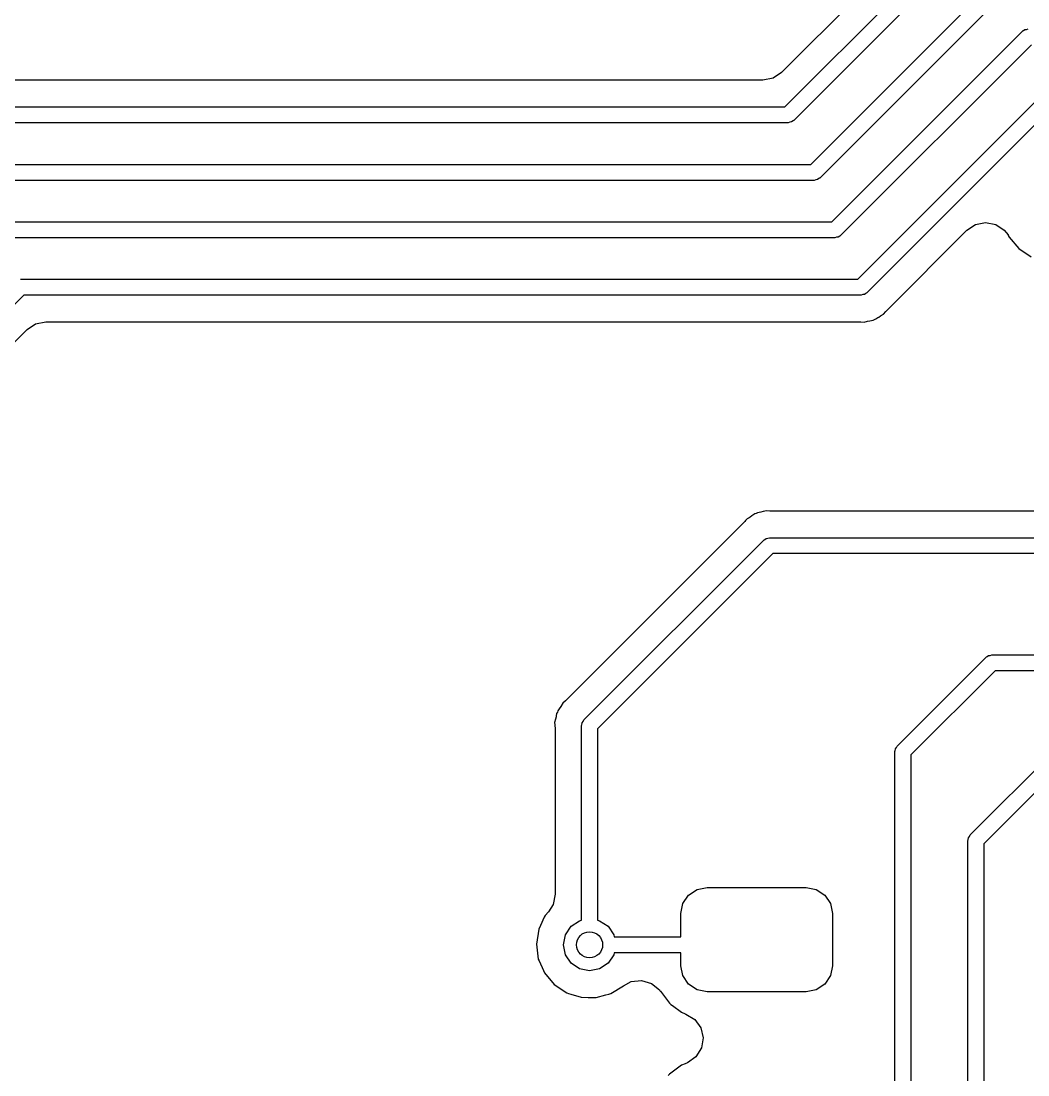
# Model space of a CAD drawing. Extents: x 0.99 to 4.24, y -7.27 to -4.02.
# Drawn here: x 1.8368 to 2.2165, y -5.6633 to -5.2657 of the extents above; entities that cross this region are included whole.
import ezdxf

# ---------------------------------------------------------------- set-up
doc = ezdxf.new("R2010")
doc.units = 0
doc.header["$MEASUREMENT"] = 0
doc.layers.add('BLACK', color=7, linetype='CONTINUOUS')

msp = doc.modelspace()

# ---------------------------------------------------------------- linework, layer by layer
at = {"layer": 'BLACK', "linetype": 'CONTINUOUS'}
for p, q in [((2.12484, -5.29809), (2.19867, -5.22426)), ((2.20203, -5.22938), (2.1282, -5.30321)), ((2.13458, -5.31983), (2.20654, -5.24788)), ((2.15613, -5.25262), (2.1236, -5.28515)), ((2.2099, -5.253), (2.13795, -5.32496)), ((2.14246, -5.34149), (2.21441, -5.26953)), ((2.21441, -5.26953), (2.21457, -5.26943)), ((2.21457, -5.26943), (2.21461, -5.26936)), ((2.21461, -5.26936), (2.21473, -5.26931)), ((2.21473, -5.26931), (2.21527, -5.26893)), ((2.21527, -5.26893), (2.21592, -5.26888)), ((2.21592, -5.26888), (2.21654, -5.26865)), ((2.21778, -5.27465), (2.14582, -5.34661)), ((2.1236, -5.28515), (2.12037, -5.28731)), ((2.11656, -5.28807), (1.79053, -5.28807)), ((2.12037, -5.28731), (2.11656, -5.28807)), ((2.1523, -5.36314), (2.22426, -5.29119)), ((1.78953, -5.29809), (2.12484, -5.29809)), ((2.22762, -5.29631), (2.15566, -5.36826)), ((2.12608, -5.30409), (1.78969, -5.30409)), ((2.12669, -5.30386), (2.12608, -5.30409)), ((2.12735, -5.30381), (2.12669, -5.30386)), ((2.12788, -5.30343), (2.12735, -5.30381)), ((2.12801, -5.30338), (2.12788, -5.30343)), ((2.12805, -5.30331), (2.12801, -5.30338)), ((2.1282, -5.30321), (2.12805, -5.30331)), ((1.78937, -5.31983), (2.13458, -5.31983)), ((2.13583, -5.32583), (1.79061, -5.32583)), ((2.13644, -5.32561), (2.13583, -5.32583)), ((2.13709, -5.32555), (2.13644, -5.32561)), ((2.13763, -5.32518), (2.13709, -5.32555)), ((2.13776, -5.32513), (2.13763, -5.32518)), ((2.1378, -5.32506), (2.13776, -5.32513)), ((2.13795, -5.32496), (2.1378, -5.32506)), ((1.81102, -5.34149), (2.14246, -5.34149)), ((2.19346, -5.34464), (2.19669, -5.34248)), ((2.19669, -5.34248), (2.2005, -5.34172)), ((2.2005, -5.34172), (2.20432, -5.34248)), ((2.20432, -5.34248), (2.20755, -5.34464)), ((2.16346, -5.37464), (2.19346, -5.34464)), ((2.20755, -5.34464), (2.20896, -5.34642)), ((2.20896, -5.34642), (2.20906, -5.34657)), ((2.1437, -5.34749), (1.81227, -5.34749)), ((2.14432, -5.34726), (2.1437, -5.34749)), ((2.14497, -5.34721), (2.14432, -5.34726)), ((2.14551, -5.34683), (2.14497, -5.34721)), ((2.14563, -5.34679), (2.14551, -5.34683)), ((2.14567, -5.34672), (2.14563, -5.34679)), ((2.14582, -5.34661), (2.14567, -5.34672)), ((2.20906, -5.34657), (2.20934, -5.34722)), ((2.20934, -5.34722), (2.213, -5.35157)), ((2.213, -5.35157), (2.21774, -5.35473)), ((1.83661, -5.36314), (2.1523, -5.36314)), ((1.83786, -5.36914), (1.46363, -5.74337)), ((2.15354, -5.36914), (1.83786, -5.36914)), ((2.15416, -5.36892), (2.15354, -5.36914)), ((2.15481, -5.36886), (2.15416, -5.36892)), ((2.15535, -5.36848), (2.15481, -5.36886)), ((2.15547, -5.36844), (2.15535, -5.36848)), ((2.15551, -5.36837), (2.15547, -5.36844)), ((2.15566, -5.36826), (2.15551, -5.36837)), ((2.15807, -5.37857), (2.15857, -5.37827)), ((2.15857, -5.37827), (2.15913, -5.37812)), ((2.15913, -5.37812), (2.15984, -5.37762)), ((2.15984, -5.37762), (2.16019, -5.37738)), ((2.15984, -5.37762), (2.15984, -5.37762)), ((2.16019, -5.37738), (2.16092, -5.37692)), ((2.16092, -5.37692), (2.16204, -5.37627)), ((2.16204, -5.37627), (2.16287, -5.37528)), ((2.16287, -5.37528), (2.16346, -5.37464)), ((1.47657, -5.7446), (1.83909, -5.38208)), ((1.83909, -5.38208), (1.84232, -5.37992)), ((1.84232, -5.37992), (1.84613, -5.37916)), ((1.84613, -5.37916), (2.15254, -5.37916)), ((2.15254, -5.37916), (2.15341, -5.3792)), ((2.15341, -5.3792), (2.1547, -5.37931)), ((2.1547, -5.37931), (2.15594, -5.37898)), ((2.15594, -5.37898), (2.15679, -5.37879)), ((2.15679, -5.37879), (2.15807, -5.37857)), ((2.11055, -5.4535), (2.10999, -5.45417)), ((2.1113, -5.45307), (2.11055, -5.4535)), ((2.11167, -5.45286), (2.1113, -5.45307)), ((2.1113, -5.45307), (2.1113, -5.45307)), ((2.1124, -5.45239), (2.11167, -5.45286)), ((2.11275, -5.45215), (2.1124, -5.45239)), ((2.11346, -5.45165), (2.11275, -5.45215)), ((2.11275, -5.45215), (2.11275, -5.45215)), ((2.11402, -5.4515), (2.11346, -5.45165)), ((2.11453, -5.45121), (2.11402, -5.4515)), ((2.1158, -5.45098), (2.11453, -5.45121)), ((2.11665, -5.45079), (2.1158, -5.45098)), ((2.11789, -5.45046), (2.11665, -5.45079)), ((2.11917, -5.45057), (2.11789, -5.45046)), ((2.11918, -5.45057), (2.11917, -5.45057)), ((2.12005, -5.45061), (2.11918, -5.45057)), ((2.26114, -5.45061), (2.12005, -5.45061)), ((2.10913, -5.45513), (2.04268, -5.52158)), ((2.10972, -5.45449), (2.10913, -5.45513)), ((2.10999, -5.45417), (2.10972, -5.45449)), ((2.04906, -5.52937), (2.11693, -5.46151)), ((2.11693, -5.46151), (2.11708, -5.4614)), ((2.11708, -5.4614), (2.11712, -5.46133)), ((2.11712, -5.46133), (2.11724, -5.46129)), ((2.11724, -5.46129), (2.11778, -5.46091)), ((2.11778, -5.46091), (2.11843, -5.46085)), ((2.11843, -5.46085), (2.11905, -5.46063)), ((2.11905, -5.46063), (2.37765, -5.46063)), ((2.12029, -5.46663), (2.05418, -5.53274)), ((2.37889, -5.46663), (2.12029, -5.46663)), ((2.20086, -5.50557), (2.2009, -5.5055)), ((2.2009, -5.5055), (2.20103, -5.50546)), ((2.20103, -5.50546), (2.20156, -5.50508)), ((2.20156, -5.50508), (2.20221, -5.50502)), ((2.20221, -5.50502), (2.20283, -5.5048)), ((2.20283, -5.5048), (2.67315, -5.5048)), ((2.16717, -5.53922), (2.20071, -5.50568)), ((2.20071, -5.50568), (2.20086, -5.50557)), ((2.20407, -5.5108), (2.17229, -5.54258)), ((2.67191, -5.5108), (2.20407, -5.5108)), ((2.0397, -5.5252), (2.0392, -5.52591)), ((2.03994, -5.52485), (2.0397, -5.52519)), ((2.0397, -5.52519), (2.0397, -5.5252)), ((2.04041, -5.52412), (2.03994, -5.52485)), ((2.04042, -5.5241), (2.04041, -5.52412)), ((2.04105, -5.523), (2.04042, -5.5241)), ((2.04204, -5.52217), (2.04105, -5.523)), ((2.04268, -5.52158), (2.04204, -5.52217)), ((2.03835, -5.5291), (2.03801, -5.53034)), ((2.03853, -5.52825), (2.03835, -5.5291)), ((2.03861, -5.52783), (2.03853, -5.52825)), ((2.03876, -5.52697), (2.03861, -5.52783)), ((2.03905, -5.52647), (2.03876, -5.52697)), ((2.0392, -5.52591), (2.03905, -5.52647)), ((2.04878, -5.52997), (2.04906, -5.52937)), ((2.19473, -5.57268), (2.24, -5.52741)), ((2.03801, -5.53034), (2.03809, -5.53121)), ((2.03809, -5.53121), (2.03812, -5.53163)), ((2.03812, -5.53163), (2.03816, -5.5325)), ((2.03816, -5.5325), (2.03816, -5.59514)), ((2.04818, -5.5315), (2.04821, -5.53131)), ((2.04818, -5.60493), (2.04818, -5.5315)), ((2.04819, -5.53123), (2.04825, -5.53111)), ((2.04821, -5.53131), (2.04819, -5.53123)), ((2.04825, -5.53111), (2.04836, -5.53047)), ((2.04836, -5.53047), (2.04878, -5.52997)), ((2.05418, -5.53274), (2.05418, -5.60493)), ((2.24337, -5.53253), (2.19985, -5.57605)), ((2.16629, -5.54134), (2.16632, -5.54116)), ((2.1663, -5.54108), (2.16636, -5.54096)), ((2.16632, -5.54116), (2.1663, -5.54108)), ((2.16636, -5.54096), (2.16647, -5.54031)), ((2.16647, -5.54031), (2.16689, -5.53981)), ((2.16689, -5.53981), (2.16717, -5.53922)), ((2.16629, -5.83143), (2.16629, -5.54134)), ((2.17229, -5.54258), (2.17229, -5.83268)), ((2.19445, -5.57328), (2.19473, -5.57268)), ((2.19385, -5.5748), (2.19388, -5.57462)), ((2.19385, -5.84718), (2.19385, -5.5748)), ((2.19386, -5.57454), (2.19392, -5.57442)), ((2.19388, -5.57462), (2.19386, -5.57454)), ((2.19392, -5.57442), (2.19403, -5.57378)), ((2.19403, -5.57378), (2.19445, -5.57328)), ((2.19985, -5.57605), (2.19985, -5.84843)), ((2.09171, -5.59327), (2.09547, -5.59252)), ((2.09547, -5.59252), (2.13287, -5.59252)), ((2.13287, -5.59252), (2.13664, -5.59327)), ((2.03816, -5.59514), (2.0374, -5.59895)), ((2.08638, -5.5986), (2.08851, -5.5954)), ((2.08851, -5.5954), (2.09171, -5.59327)), ((2.13664, -5.59327), (2.13983, -5.5954)), ((2.13983, -5.5954), (2.14197, -5.5986)), ((2.0374, -5.59895), (2.03567, -5.60173)), ((2.08563, -5.60236), (2.08638, -5.5986)), ((2.14197, -5.5986), (2.14272, -5.60236)), ((2.03411, -5.6038), (2.03265, -5.60689)), ((2.03441, -5.60316), (2.03411, -5.6038)), ((2.03411, -5.6038), (2.03411, -5.6038)), ((2.03567, -5.60173), (2.03441, -5.60316)), ((2.08563, -5.61117), (2.08563, -5.60236)), ((2.14272, -5.60236), (2.14272, -5.62205)), ((2.03199, -5.60831), (2.03112, -5.61393)), ((2.03265, -5.60689), (2.03199, -5.60831)), ((2.04209, -5.61041), (2.04422, -5.60721)), ((2.04422, -5.60721), (2.04741, -5.60508)), ((2.04741, -5.60508), (2.04818, -5.60493)), ((2.05418, -5.60493), (2.05495, -5.60508)), ((2.05495, -5.60508), (2.05814, -5.60721)), ((2.05814, -5.60721), (2.06027, -5.61041)), ((2.04134, -5.61417), (2.04209, -5.61041)), ((2.06027, -5.61041), (2.06043, -5.61117)), ((2.06043, -5.61117), (2.08563, -5.61117)), ((2.03112, -5.61393), (2.03185, -5.61957)), ((2.04209, -5.61794), (2.04134, -5.61417)), ((2.03185, -5.61957), (2.03214, -5.62022)), ((2.03214, -5.62022), (2.03214, -5.62022)), ((2.03214, -5.62022), (2.03377, -5.62393)), ((2.04422, -5.62113), (2.04209, -5.61794)), ((2.06027, -5.61794), (2.05814, -5.62113)), ((2.06043, -5.61717), (2.06027, -5.61794)), ((2.08563, -5.61717), (2.06043, -5.61717)), ((2.08563, -5.62205), (2.08563, -5.61717)), ((2.03377, -5.62393), (2.03415, -5.62478)), ((2.03415, -5.62478), (2.03781, -5.62913)), ((2.04741, -5.62327), (2.04422, -5.62113)), ((2.05118, -5.62402), (2.04741, -5.62327)), ((2.05495, -5.62327), (2.05118, -5.62402)), ((2.05814, -5.62113), (2.05495, -5.62327)), ((2.08638, -5.62581), (2.08563, -5.62205)), ((2.14272, -5.62205), (2.14197, -5.62581)), ((2.06401, -5.62962), (2.06691, -5.62805)), ((2.06691, -5.62805), (2.07077, -5.62765)), ((2.07077, -5.62765), (2.0745, -5.62876)), ((2.0745, -5.62876), (2.07752, -5.63121)), ((2.08851, -5.62901), (2.08638, -5.62581)), ((2.14197, -5.62581), (2.13983, -5.62901)), ((2.03781, -5.62913), (2.04254, -5.63228)), ((2.04254, -5.63228), (2.04322, -5.6325)), ((2.04322, -5.6325), (2.04322, -5.6325)), ((2.04322, -5.6325), (2.04411, -5.63278)), ((2.05847, -5.63278), (2.05915, -5.63259)), ((2.05915, -5.63259), (2.064, -5.62961)), ((2.064, -5.62961), (2.06401, -5.62962)), ((2.07752, -5.63121), (2.07785, -5.6317)), ((2.07785, -5.6317), (2.07787, -5.63168)), ((2.07787, -5.63168), (2.08051, -5.6352)), ((2.09171, -5.63114), (2.08851, -5.62901)), ((2.09547, -5.63189), (2.09171, -5.63114)), ((2.13287, -5.63189), (2.09547, -5.63189)), ((2.13664, -5.63114), (2.13287, -5.63189)), ((2.13983, -5.62901), (2.13664, -5.63114)), ((2.04411, -5.63278), (2.04797, -5.63398)), ((2.04797, -5.63398), (2.05067, -5.63403)), ((2.05067, -5.63403), (2.05295, -5.63407)), ((2.05295, -5.63407), (2.05295, -5.63407)), ((2.05295, -5.63407), (2.05366, -5.63409)), ((2.05366, -5.63409), (2.05725, -5.63311)), ((2.05725, -5.63311), (2.05847, -5.63278)), ((2.05847, -5.63278), (2.05847, -5.63278)), ((2.08051, -5.6352), (2.08128, -5.63624)), ((2.08128, -5.63624), (2.08185, -5.63666)), ((2.08185, -5.63666), (2.08246, -5.63712)), ((2.08246, -5.63712), (2.08584, -5.63965)), ((2.08584, -5.63965), (2.0872, -5.64016)), ((2.0872, -5.64016), (2.08752, -5.64028)), ((2.08752, -5.64028), (2.09082, -5.64233)), ((2.09082, -5.64233), (2.09309, -5.64548)), ((2.09309, -5.64548), (2.09398, -5.64927)), ((2.09398, -5.64927), (2.09335, -5.6531)), ((2.0913, -5.65641), (2.08815, -5.65867)), ((2.09335, -5.6531), (2.0913, -5.65641)), ((2.08584, -5.65956), (2.08128, -5.66298)), ((2.0872, -5.65905), (2.08584, -5.65956)), ((2.08752, -5.65893), (2.0872, -5.65905)), ((2.08815, -5.65867), (2.08752, -5.65893)), ((2.08128, -5.66298), (2.08086, -5.66354))]:
    msp.add_line(p, q, dxfattribs=at)
at = {"layer": 'BLACK'}
msp.add_circle((2.05118, -5.61417), 0.00492, dxfattribs=at)

doc.saveas('drawing.dxf')
